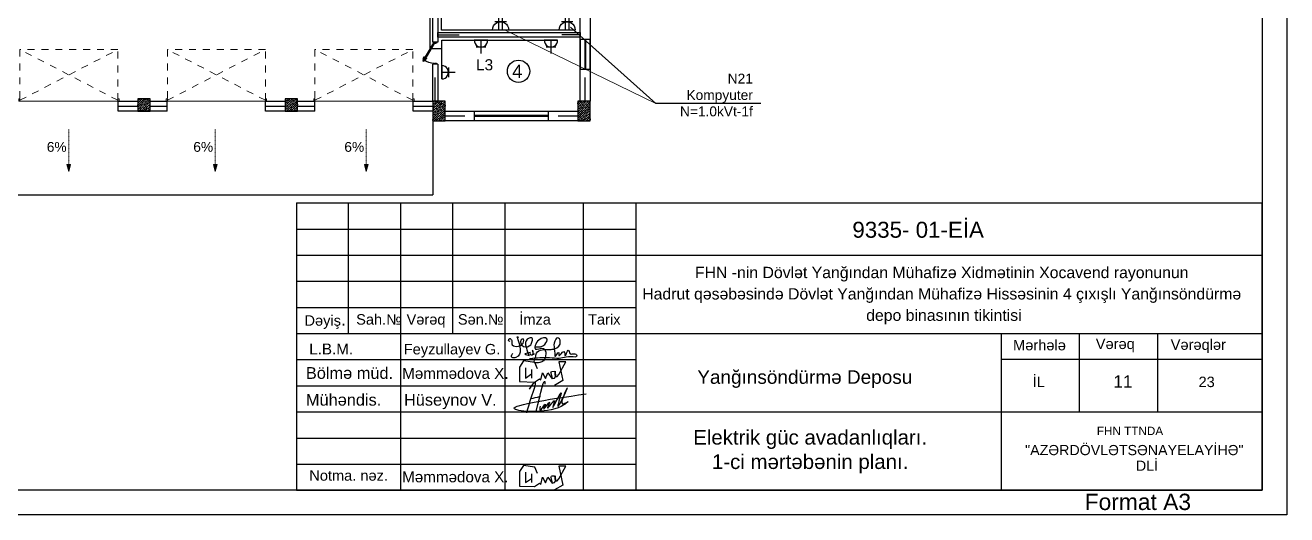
# Model space of a CAD drawing. Header units: millimetres. Extents: x 42452 to 2852333, y -419346 to 834876.
# Drawn here: x 2536964 to 2588276, y 414803 to 434702 of the extents above; entities that cross this region are included whole.
import ezdxf

# ---------------------------------------------------------------- set-up
doc = ezdxf.new("R2010")
doc.units = ezdxf.units.MM
for name, pattern in [('( Hidden )', [0.275, 0.15, -0.125]), ('DUZ', [0]), ('Штриховая', [564.444447, 282.222223, -282.222223])]:
    doc.linetypes.add(name, pattern=pattern)
for name, color, linetype, lineweight in [('0_memar', 250, 'Continuous', 20), ('0_Ном._пера__1', 7, 'Continuous', 15), ('Arakesmelerin x_tti_Ном._пера__1', 7, 'Continuous', 15), ('c_dv_l x_tti-25_Ном._пера__21_Ном._пера__21', 7, 'Continuous', 30), ('memar', 7, 'Continuous', 25), ('ДВЕРИ', 7, 'Continuous', 5), ('Двери ArchiCAD_Ном._пера__143', 30, 'Continuous', 0), ('надписи', 5, 'Continuous', 30), ('перегородка', 130, 'Continuous', 20), ('перегородка_Ном._пера__1', 7, 'Continuous', 15), ('Розетки10А', 94, 'Continuous', 30), ('Соедин_роз', 94, 'Continuous', 30)]:
    doc.layers.add(name, color=color, linetype=linetype, lineweight=lineweight)
for name, color, linetype in [('Arakesmelerin x_tti', 7, 'Continuous'), ('Kunc shtampi', 7, 'Continuous'), ('polygon', 5, 'Continuous'), ('ramka', 7, 'Continuous'), ('VRV MUSA', 5, 'Continuous'), ('размер', 7, 'Continuous')]:
    doc.layers.add(name, color=color, linetype=linetype)
doc.layers.add('V_PARETI', color=250, linetype='Continuous', lineweight=9, true_color=0x393939)
doc.layers.add('Двери ArchiCAD_Ном._пера__3', color=30, linetype='Continuous', lineweight=15, true_color=0xff6600)
doc.styles.add('Arial', font='arial.ttf', dxfattribs={"height": 200})
doc.styles.add('ARİAL', font='arial.ttf')
doc.styles.get("Standard").update_dxf_attribs({"font": 'arial.ttf'})
doc.styles.add('СГЕНЕРИР_СТИЛЬ_1', font='arial.ttf')
doc.styles.add('СГЕНЕРИР_СТИЛЬ_2', font='')
doc.styles.get('СГЕНЕРИР_СТИЛЬ_2').set_extended_font_data('Arial Unicode MS Кириллический')

# ---------------------------------------------------------------- blocks, each defined once
blk = doc.blocks.new('55')
at = {"color": 5, "lineweight": 30}
for points, knots in [([(6807568, -690913), (6807734, -690192), (6807904, -689458), (6807900, -689847), (6807900, -689854)], [0, 0, 0, 0, 1128.718966, 1148.710053, 1148.710053, 1148.710053, 1148.710053]), ([(6807301, -690054), (6807380, -689939), (6807723, -689440), (6807293, -690552), (6807199, -690927), (6807191, -690959)], [0, 0, 0, 0, 328.564954, 1432.648132, 1536.641492, 1536.641492, 1536.641492, 1536.641492]), ([(6807716, -690698), (6807705, -690775), (6807675, -691004), (6808017, -690413), (6807740, -691044), (6808200, -690308), (6807872, -691036), (6808390, -690235), (6808050, -691132), (6808747, -689639), (6808148, -691347), (6809105, -689320), (6808364, -690768), (6808709, -690576), (6808805, -690524)], [0, 0, 0, 0, 159.15263, 467.604708, 669.340869, 1011.806253, 1243.637014, 1628.4018, 1881.82877, 2512.198919, 3044.065726, 3849.863763, 4495.087992, 4740.981721, 4740.981721, 4740.981721, 4740.981721]), ([(6808805, -690524), (6808750, -690568), (6808216, -691003), (6805386, -690836), (6807954, -690456), (6809491, -690228)], [0, 0, 0, 0, 215.465341, 2087.683537, 4876.118481, 4876.118481, 4876.118481, 4876.118481]), ([(6807358, -690408), (6807470, -690386), (6807596, -690361), (6807720, -690330), (6807732, -690327)], [0, 0, 0, 0, 344.502291, 383.366548, 383.366548, 383.366548, 383.366548])]:
    blk.add_open_spline(points, degree=3, knots=knots, dxfattribs=at)
blk = doc.blocks.new('20')
at = {"color": 7, "lineweight": 25}
for p, q in [((15101137, -7396449), (15122448, -7396449)), ((15101137, -7396449), (15101137, -7402785)), ((15101137, -7402785), (15122448, -7402785))]:
    blk.add_line(p, q, dxfattribs=at)
at = {"layer": 'Kunc shtampi', "ltscale": 0.1}
blk.add_line((15122450, -7402785), (15122450, -7396438), dxfattribs=at)
at = {"layer": 'polygon', "color": 7, "linetype": 'DUZ', "lineweight": 25}
for p, q in [((15118416, -7401057), (15118416, -7399329)), ((15120144, -7401057), (15120144, -7399329)), ((15122448, -7399905), (15116691, -7399905))]:
    blk.add_line(p, q, dxfattribs=at)
at = {"layer": 'перегородка', "color": 5, "lineweight": 30}
for p, q in [((15106063, -7400069), (15106062, -7400388)), ((15106152, -7399933), (15106063, -7400069)), ((15106401, -7399969), (15106152, -7399933)), ((15106454, -7400110), (15106401, -7399969)), ((15107086, -7399953), (15106925, -7399953)), ((15106925, -7399953), (15107015, -7400368)), ((15106927, -7400230), (15107086, -7399953)), ((15106192, -7400084), (15106192, -7400313)), ((15106192, -7400084), (15106192, -7400313)), ((15106192, -7400313), (15106323, -7400219)), ((15106323, -7400119), (15106323, -7400313)), ((15106388, -7400401), (15106498, -7400325)), ((15106498, -7400325), (15106531, -7400351)), ((15106531, -7400351), (15106567, -7400195)), ((15106567, -7400195), (15106637, -7400317)), ((15106637, -7400317), (15106683, -7400192)), ((15106683, -7400192), (15106784, -7400326)), ((15106749, -7400198), (15106768, -7400171)), ((15106749, -7400198), (15106780, -7400321)), ((15106830, -7400168), (15106768, -7400171)), ((15106780, -7400321), (15106832, -7400311)), ((15106830, -7400168), (15106850, -7400225)), ((15106832, -7400311), (15106856, -7400282)), ((15106850, -7400225), (15106850, -7400162)), ((15106850, -7400162), (15106856, -7400282)), ((15106856, -7400282), (15106850, -7400225)), ((15106856, -7400282), (15106889, -7400275)), ((15106889, -7400275), (15106927, -7400230)), ((15106062, -7400388), (15106388, -7400401)), ((15107015, -7400368), (15106834, -7400474)), ((15106152, -7402237), (15106063, -7402373)), ((15106401, -7402273), (15106152, -7402237)), ((15106454, -7402414), (15106401, -7402273)), ((15107086, -7402257), (15106925, -7402257)), ((15106925, -7402257), (15107015, -7402672)), ((15106927, -7402534), (15107086, -7402257)), ((15106063, -7402373), (15106062, -7402692)), ((15106192, -7402388), (15106192, -7402617)), ((15106192, -7402388), (15106192, -7402617)), ((15106192, -7402617), (15106323, -7402523)), ((15106323, -7402423), (15106323, -7402617)), ((15106531, -7402655), (15106567, -7402499)), ((15106567, -7402499), (15106637, -7402621)), ((15106637, -7402621), (15106683, -7402496)), ((15106683, -7402496), (15106784, -7402630)), ((15106749, -7402502), (15106768, -7402475)), ((15106749, -7402502), (15106780, -7402625)), ((15106830, -7402472), (15106768, -7402475)), ((15106830, -7402472), (15106850, -7402529)), ((15106832, -7402615), (15106856, -7402586)), ((15106850, -7402529), (15106850, -7402466)), ((15106850, -7402466), (15106856, -7402586)), ((15106856, -7402586), (15106850, -7402529)), ((15106856, -7402586), (15106889, -7402579)), ((15106889, -7402579), (15106927, -7402534)), ((15106062, -7402692), (15106388, -7402705)), ((15106388, -7402705), (15106498, -7402629)), ((15106498, -7402629), (15106531, -7402655)), ((15106780, -7402625), (15106832, -7402615)), ((15107015, -7402672), (15106834, -7402778))]:
    blk.add_line(p, q, dxfattribs=at)
for points, knots in [([(15105854, -7399506), (15105838, -7399500), (15105805, -7399487), (15105847, -7399413), (15105905, -7399491), (15105849, -7399623), (15106153, -7399643), (15106162, -7399419), (15106042, -7399495), (15106143, -7399660), (15106310, -7399603), (15106340, -7399510), (15106359, -7399413), (15106122, -7399448), (15106203, -7399646), (15106273, -7399814)], [0, 0, 0, 0, 42.223389, 90.051656, 154.549451, 226.6152, 476.644161, 571.28472, 627.013932, 778.672239, 938.454199, 1025.570794, 1091.558705, 1160.21584, 1544.16015, 1544.16015, 1544.16015, 1544.16015]), ([(15106007, -7399409), (15106073, -7399600), (15106152, -7399829), (15105880, -7399880), (15105882, -7399793), (15105905, -7399771), (15105910, -7399766)], [0, 0, 0, 0, 446.334972, 532.702513, 603.278674, 627.196902, 627.196902, 627.196902, 627.196902]), ([(15106007, -7399409), (15106006, -7399405), (15106005, -7399395), (15106027, -7399402), (15106031, -7399412), (15106033, -7399416)], [0, 0, 0, 0, 8.821018, 27.345406, 42.243095, 42.243095, 42.243095, 42.243095]), ([(15106401, -7399620), (15106483, -7399625), (15106613, -7399633), (15106712, -7399392), (15106440, -7399437), (15106343, -7399750), (15106675, -7399563), (15106648, -7399925), (15106507, -7399969), (15106352, -7399997), (15106417, -7399855), (15106438, -7399676), (15106619, -7399677), (15106758, -7399678)], [0, 0, 0, 0, 227.188385, 358.071473, 539.665587, 751.927894, 924.503113, 1199.403857, 1282.39891, 1403.270956, 1513.824778, 1614.597802, 1944.904586, 1944.904586, 1944.904586, 1944.904586]), ([(15106758, -7399678), (15106785, -7399676), (15106877, -7399669), (15107004, -7399560), (15106917, -7399391), (15106772, -7399548), (15106848, -7399680), (15106834, -7399875), (15106956, -7399662), (15106900, -7399907), (15107061, -7399627), (15107057, -7399923), (15107138, -7399603), (15107168, -7399822), (15107267, -7399745), (15107351, -7399823), (15107309, -7399841), (15107293, -7399848)], [0, 0, 0, 0, 82.934409, 278.458212, 386.336719, 441.130098, 797.922894, 815.295031, 939.358029, 1010.425899, 1153.318323, 1248.777542, 1391.619055, 1482.772305, 1582.360738, 1652.010665, 1693.923868, 1693.923868, 1693.923868, 1693.923868]), ([(15106295, -7399744), (15106292, -7399758), (15106286, -7399786), (15106327, -7399808), (15106381, -7399781), (15106332, -7399640), (15106351, -7399754), (15106372, -7399792), (15106387, -7399780), (15106385, -7399772), (15106385, -7399769)], [0, 0, 0, 0, 37.910096, 78.738154, 107.34926, 199.254906, 281.250122, 295.344415, 310.564895, 319.310936, 319.310936, 319.310936, 319.310936]), ([(15107300, -7399848), (15107229, -7399844), (15107106, -7399838), (15106918, -7399890), (15106741, -7399864), (15106546, -7399860), (15106396, -7399873), (15106301, -7399888), (15106276, -7399892)], [0, 0, 0, 0, 211.533539, 367.015626, 577.795063, 738.782103, 953.656981, 1027.737747, 1027.737747, 1027.737747, 1027.737747])]:
    blk.add_open_spline(points, degree=3, knots=knots, dxfattribs=at)
for points in [[(15106295, -7399744), (15106256, -7399756), (15106217, -7399767), (15106178, -7399779)], [(15106178, -7399779), (15106209, -7399791), (15106241, -7399803), (15106273, -7399814)]]:
    blk.add_open_spline(points, degree=3, dxfattribs=at)
at = {"layer": 'размер', "color": 7, "lineweight": 25}
for p, q in [((15102289, -7399329), (15102289, -7396449)), ((15103441, -7402785), (15103441, -7396449)), ((15104592, -7399329), (15104592, -7396449)), ((15105744, -7402785), (15105744, -7396449)), ((15107472, -7402785), (15107472, -7396449)), ((15108624, -7396449), (15108624, -7402785)), ((15101137, -7397025), (15108624, -7397025)), ((15101137, -7397601), (15122448, -7397601)), ((15101137, -7398177), (15108624, -7398177)), ((15101137, -7398753), (15108624, -7398753)), ((15101137, -7399329), (15122448, -7399329)), ((15116688, -7399329), (15116688, -7402785)), ((15101137, -7399905), (15108624, -7399905)), ((15101137, -7400481), (15108624, -7400481)), ((15101137, -7401057), (15122448, -7401057)), ((15101137, -7401633), (15108624, -7401633)), ((15101156, -7402209), (15108624, -7402209))]:
    blk.add_line(p, q, dxfattribs=at)
at = {"color": 1, "lineweight": 25, "xscale": 0.5720132259566115, "yscale": 0.5720132259566115, "zscale": 0.5720132259566115}
blk.add_blockref('55', (11212411, -7005839), dxfattribs=at)
at = {"color": 7, "char_height": 258.17, "width": 5812.24, "attachment_point": 4, "style": 'Arial'}
for s, insert in [('{\\fArial|b0|i0|c238|p34;Bölmə müd.} {\\fArial|b0|i0|c238|p34; \\fArial|b0|i0|c204|p34;\\H0.92962x;Məmmədova\\fArial|b0|i0|c238|p34; X.}', (15101347, -7400201)), ('{\\fArial|b0|i0|c238|p34;Mühəndis.     Hüseynov V\\H0.92962x;.}', (15101347, -7400829))]:
    blk.add_mtext(s, dxfattribs=dict(at, insert=insert))
at = {"color": 7, "lineweight": 25, "attachment_point": 1}
for s, insert, char_height in [('{\\fArial|b0|i0|c238|p34;İ\\fArial|b0|i0|c0|p34;L}', (15117383, -7400280), 230.39), ('23', (15121043, -7400280), 230.4)]:
    blk.add_mtext(s, dxfattribs=dict(at, insert=insert, char_height=char_height))
at = {"insert": (15115876, -7403826), "char_height": 360, "width": 22250.72, "attachment_point": 7, "style": 'ARİAL'}
blk.add_mtext('{\\fArial|b0|i0|c238|p34;                   Format A3\\L\\P} ', dxfattribs=at)
at = {"layer": '0_memar', "color": 0, "linetype": 'Continuous', "insert": (15115376, -7398491), "char_height": 249.57, "width": 13538.5, "attachment_point": 5, "line_spacing_factor": 1.132501, "style": 'СГЕНЕРИР_СТИЛЬ_1'}
blk.add_mtext('{\\C7;FHN -nin Dövlət Yanğından Mühafizə Xidmətinin \\fArial|b0|i0|c238|p38;Xocavend\\fArial|b0|i0|c204|p38; \\fArial|b0|i0|c238|p38;rayonunun\\fArial|b0|i0|c204|p38; \\fArial|b0|i0|c238|p38;\\PHadrut qəsəbəsində \\fArial|b0|i0|c204|p38;Dövlət Yanğından Mühafizə Hissəsinin 4 \\fArial|b0|i0|c238|p38;çıxışlı Y\\fArial|b0|i0|c204|p38;anğınsöndürmə\\fArial|b0|i0|c238|p38;\\P \\fArial|b0|i0|c204|p38;depo\\fArial|b0|i0|c238|p38; binasının\\fArial|b0|i0|c204|p34; tikintisi}', dxfattribs=at)
at = {"layer": '0_memar', "color": 0, "linetype": 'Continuous', "insert": (15112355, -7400528), "char_height": 299.48, "attachment_point": 8, "style": 'СГЕНЕРИР_СТИЛЬ_1'}
blk.add_mtext('{Yanğınsöndürmə Deposu}', dxfattribs=at)
at = {"layer": '0_Ном._пера__1', "linetype": 'Continuous', "attachment_point": 1, "style": 'СГЕНЕРИР_СТИЛЬ_2'}
for s, insert, char_height in [('{Mərhələ}', (15116950, -7399469), 231), ('{Vərəq}', (15118775, -7399440), 231), ('{Vərəqlər}', (15120428, -7399458), 231), (' {\\fArial|b0|i0|c0|p34;     \\H0.88889x;                FHN TTNDA}', (15117167, -7401383), 207.94)]:
    blk.add_mtext(s, dxfattribs=dict(at, insert=insert, char_height=char_height))
at = {"layer": '0_Ном._пера__1', "linetype": 'Continuous', "insert": (15117216, -7401786), "char_height": 225, "width": 5999.56, "attachment_point": 1, "line_spacing_factor": 0.920624, "style": 'СГЕНЕРИР_СТИЛЬ_2'}
blk.add_mtext('{\\fArial|b0|i0|c0|p34;"AZƏRDÖVLƏTSƏNAYELAYİHƏ"\\P                            DLİ}', dxfattribs=at)
at = {"layer": 'ramka', "color": 7, "lineweight": 25, "ltscale": 0.4, "attachment_point": 1, "style": 'Arial'}
for s, insert, char_height, width in [('  {\\H1.0417x;L.B.M.            \\fArial|b0|i0|c204|p38;\\H0.95997x;\\C256;Feyzullayev \\fArial|b0|i0|c0|p38;G\\fArial|b0|i0|c204|p38;.}', (15101242, -7399549), 230.392, 6041.47), ('Notma. nəz.', (15101422, -7402344), 230.39, 2251.06), ('{\\H0.92962x;Məmmədova\\fArial|b0|i0|c238|p34; X.}', (15103470, -7402370), 258.17, 2820.28)]:
    blk.add_mtext(s, dxfattribs=dict(at, insert=insert, char_height=char_height, width=width))
at = {"layer": 'перегородка', "color": 7, "lineweight": 25, "char_height": 287.99, "attachment_point": 1, "style": 'Arial'}
for s, insert in [('\\H0.8x;Dəyiş\\H1.25x;.', (15101316, -7398869)), ('\\H0.8x;Sah.№', (15102456, -7398902)), ('\\H0.8x;Vərəq', (15103568, -7398902)), ('\\H0.8x;Sən.№', (15104700, -7398902)), ('\\H0.8x;İmza', (15106056, -7398902)), ('\\H0.8x;Tarix', (15107573, -7398902))]:
    blk.add_mtext(s, dxfattribs=dict(at, insert=insert))
at = {"layer": 'перегородка_Ном._пера__1', "linetype": 'Continuous', "insert": (15113268, -7396864), "char_height": 352.637, "attachment_point": 1, "style": 'СГЕНЕРИР_СТИЛЬ_2'}
blk.add_mtext('{\\fArial|b0|i0|c204|p38; 9\\fArial|b0|i0|c238|p38;335\\fArial|b0|i0|c204|p38;- 01-\\fArial|b0|i0|c238|p38;EİA}', dxfattribs=at)
blk = doc.blocks.new('Ворота гаражные подъемные 16')
at = {"layer": 'Двери ArchiCAD_Ном._пера__143', "linetype": 'Штриховая'}
for p, q in [((-1990, -2500), (-1990, -440)), ((-1990, -440), (1990, -2500)), ((1990, -440), (-1990, -2500)), ((1990, -440), (1990, -2500)), ((1990, -2500), (-1990, -2500))]:
    blk.add_line(p, q, dxfattribs=at)
at = {"layer": 'Двери ArchiCAD_Ном._пера__3', "linetype": 'Continuous'}
for p, q in [((-1990, -400), (-2040, -400)), ((-2040, -400), (-2040, -500)), ((-2040, -500), (-1990, -500)), ((-1990, -500), (-1990, -400)), ((-1990, -400), (1990, -400)), ((2040, -400), (1990, -400)), ((1990, -400), (1990, -500)), ((1990, -500), (2040, -500)), ((2040, -500), (2040, -400))]:
    blk.add_line(p, q, dxfattribs=at)
blk = doc.blocks.new('Линия_326', base_point=(1903276, -1670817))
at = {"layer": 'Arakesmelerin x_tti', "linetype": 'Continuous', "lineweight": 0, "true_color": 0x000000}
blk.add_hatch(color=18, dxfattribs=at).paths.add_polyline_path([(1903276, -1674188), (1903426, -1673628), (1903126, -1673628)])
at = {"layer": 'Arakesmelerin x_tti_Ном._пера__1', "linetype": '( Hidden )'}
blk.add_line((1903276, -1670817), (1903276, -1673628), dxfattribs=at)
at = {"layer": 'Arakesmelerin x_tti_Ном._пера__1', "linetype": 'Continuous'}
for p, q in [((1903276, -1674188), (1903126, -1673628)), ((1903126, -1673628), (1903426, -1673628)), ((1903276, -1674188), (1903426, -1673628))]:
    blk.add_line(p, q, dxfattribs=at)
blk = doc.blocks.new('qapi 700')
at = {"layer": 'ДВЕРИ', "color": 251, "lineweight": 25, "true_color": 0x636466}
for p, q in [((1281620, 90086), (1281659, 90086)), ((1281620, 89997), (1281651, 89997)), ((1281651, 89997), (1281651, 90034)), ((1281651, 90034), (1281659, 90034)), ((1281659, 90034), (1281659, 90086)), ((1282368, 90010), (1281735, 89633)), ((1282395, 89980), (1281741, 89591)), ((1281812, 89685), (1281762, 89656)), ((1281762, 89656), (1281765, 89651)), ((1281776, 89665), (1281770, 89676)), ((1281775, 89698), (1281826, 89728)), ((1281792, 89676), (1281793, 89674)), ((1281835, 89712), (1281794, 89687)), ((1281814, 89681), (1281812, 89685)), ((1281872, 89650), (1281831, 89626)), ((1281836, 89725), (1281838, 89722)), ((1282382, 89987), (1282368, 90010)), ((1282420, 90086), (1282380, 90086)), ((1282380, 90034), (1282380, 90085)), ((1282388, 90034), (1282380, 90034)), ((1282388, 89991), (1282382, 89987)), ((1282388, 89997), (1282388, 90034)), ((1282420, 89997), (1282388, 89997)), ((1282420, 89997), (1282388, 89997)), ((1282395, 89980), (1282388, 89991)), ((1281733, 89605), (1281747, 89613)), ((1281741, 89591), (1281733, 89605)), ((1281747, 89613), (1281735, 89633)), ((1281785, 89617), (1281787, 89613)), ((1281787, 89613), (1281837, 89642)), ((1281802, 89622), (1281809, 89609)), ((1281820, 89629), (1281818, 89631)), ((1281831, 89604), (1281881, 89634)), ((1281837, 89642), (1281835, 89646)), ((1281884, 89645), (1281883, 89647))]:
    blk.add_line(p, q, dxfattribs=at)
for centre, radius, start, end in [((1282471, 90052), 821, 183.4077, 209.5706), ((1281783, 89684), 15.9, 120.7133, 210.7133), ((1281798, 89680), 7.94, 120.7133, 210.7133), ((1281830, 89721), 7.94, 30.7133, 120.7133), ((1281831, 89718), 7.94, 300.7133, 30.7133), ((1281876, 89643), 7.94, 30.7133, 120.7133), ((1281823, 89617), 15.9, 210.7133, 300.7133), ((1281827, 89633), 7.94, 210.7133, 300.7133), ((1281877, 89641), 7.94, 300.7133, 30.7133)]:
    blk.add_arc(centre, radius, start, end, dxfattribs=at)
blk = doc.blocks.new('roz_10A_2_deneli')
at = {"layer": 'Розетки10А'}
for p, q in [((-74, 0), (-74, 650)), ((74, 0), (74, 650)), ((-325, 0), (325, 0)), ((-233, 330), (233, 330))]:
    blk.add_line(p, q, dxfattribs=at)
blk.add_arc((0, 5), 325, 359.0604, 180.9396, dxfattribs=at)
blk = doc.blocks.new('розетки10А')
at = {"layer": 'Розетки10А'}
for p, q in [((0, 0), (0, 650)), ((-325, 0), (325, 0)), ((-233, 330), (233, 330))]:
    blk.add_line(p, q, dxfattribs=at)
blk.add_arc((0, 5), 325, 359.06035, 180.93965, dxfattribs=at)

msp = doc.modelspace()

# ---------------------------------------------------------------- hatches: boundary and pattern name
at = {"layer": 'memar', "lineweight": 25}
h = msp.add_hatch(dxfattribs=at)
h.set_pattern_fill('ANSI36', color=256, scale=500)
h.set_pattern_definition([(45, (815142.63, 2713810.44), (33.1456304, 121.533978), [156.25, -31.25, 0, -31.25])])
h.paths.add_polyline_path([(2541539.86168, 431712.92792), (2541539.86168, 431212.92792), (2542039.86168, 431212.92792), (2542039.86168, 431712.92792)])
h = msp.add_hatch(dxfattribs=at)
h.set_pattern_fill('ANSI36', color=256, scale=500)
h.set_pattern_definition([(45, (809142.63, 2713810.44), (33.1456304, 121.533978), [156.25, -31.25, 0, -31.25])])
h.paths.add_polyline_path([(2547539.86168, 431712.92792), (2547539.86168, 431212.92792), (2548039.86168, 431212.92792), (2548039.86168, 431712.92792)])
h = msp.add_hatch(dxfattribs=at)
h.set_pattern_fill('ANSI36', color=256, scale=500)
h.set_pattern_definition([(45, (803342.26, 2713810.44), (33.1456304, 121.533978), [156.25, -31.25, 0, -31.25])])
h.paths.add_polyline_path([(2553539.8803, 431612.92792), (2553539.8803, 430812.92792), (2554039.8803, 430812.92792), (2554039.8803, 431612.92792)])
h = msp.add_hatch(dxfattribs=at)
h.set_pattern_fill('ANSI36', color=256, scale=500)
h.set_pattern_definition([(45, (797242.066, 2713810.44), (33.1456304, 121.533978), [156.25, -31.25, 0, -31.25])])
h.paths.add_polyline_path([(2559440.42783, 431612.92792), (2559440.42783, 430812.92792), (2559940.42783, 430812.92792), (2559940.42783, 431612.92792)])

# ---------------------------------------------------------------- linework, layer by layer
at = {"lineweight": 25}
msp.add_line((2566885.8863, 431515.84911), (2562607.039, 431515.84911), dxfattribs=at)
at = {"layer": 'c_dv_l x_tti-25_Ном._пера__21_Ном._пера__21', "linetype": 'Continuous', "lineweight": 25, "flags": 128}
for points in [[(2504668.48455, 473925.09056), (2588276.03655, 473925.09056), (2588276.03655, 414802.60736), (2504668.48455, 414802.60736)], [(2508649.79655, 472929.76256), (2587280.70855, 472929.76256), (2587280.70855, 415797.93536), (2508649.79655, 415797.93536)]]:
    msp.add_lwpolyline(points, close=True, dxfattribs=at)
at = {"layer": 'memar', "lineweight": 25}
for p, q in [((2553740.05675, 434312.92792), (2554607.09614, 434312.92792)), ((2559540.17431, 434312.93697), (2558791.53296, 434312.92944)), ((2540740.03795, 431412.44485), (2541539.86168, 431412.44485)), ((2542039.86168, 431411.96178), (2542739.8803, 431411.96178)), ((2546740.03794, 431411.96178), (2547539.86168, 431411.96178)), ((2548039.86168, 431412.44485), (2548739.8803, 431411.96178)), ((2552740.05657, 431411.96178), (2553539.8803, 431411.96178)), ((2554039.8803, 431012.44485), (2554839.70404, 431012.44485)), ((2558640.6041, 431012.44485), (2559440.42783, 431012.44485))]:
    msp.add_line(p, q, dxfattribs=at)
at = {"layer": 'memar', "color": 0, "lineweight": 25}
for p, q in [((2540739.8803, 431212.92792), (2540739.8803, 431612.92792)), ((2542739.8803, 431212.92792), (2542739.8803, 431612.92792)), ((2546739.8803, 431212.92792), (2546739.8803, 431612.92792)), ((2548739.8803, 431212.92792), (2548739.8803, 431612.92792)), ((2552739.8803, 431212.92792), (2552739.8803, 431612.92792))]:
    msp.add_line(p, q, dxfattribs=at)
at = {"layer": 'memar', "color": 7, "linetype": 'Continuous', "lineweight": 25}
for p in [(2553540.05661, 431212.92792), (2529939.8803, 427812.92792)]:
    msp.add_line(p, (2553540.05661, 427812.92792), dxfattribs=at)
at = {"layer": 'memar', "color": 0, "lineweight": 25}
for points in [[(2553539.8803, 434012.92792), (2553539.8803, 436512.92792)], [(2553739.8803, 436512.92792), (2553739.97033, 434012.92792)], [(2553740.05675, 434012.92792), (2553539.8803, 434012.92792)], [(2553539.8803, 431612.92792), (2553539.8803, 433112.92792)], [(2553740.05675, 433112.92792), (2553539.8803, 433112.92792)], [(2553740.00274, 433112.92792), (2553740.05675, 431612.92792)], [(2540739.8803, 431612.92792), (2541539.86168, 431612.92792)], [(2542039.86168, 431612.92792), (2542739.8803, 431612.92792)], [(2546739.8803, 431612.92792), (2547539.86168, 431612.92792)], [(2548039.86168, 431612.92792), (2548739.8803, 431612.92792)], [(2552739.8803, 431612.92792), (2553539.8803, 431612.92792)], [(2542739.8803, 431212.92792), (2540739.8803, 431212.92792)], [(2548739.8803, 431212.92792), (2546739.8803, 431212.92792)], [(2553540.05661, 431212.92792), (2552739.8803, 431212.92792)]]:
    msp.add_lwpolyline(points, dxfattribs=at)
for points in [[(2559940.42783, 431612.92792), (2559540.42783, 431612.92792), (2559540.05661, 435712.85178), (2559940.05661, 435712.85178)], [(2559540.17431, 434212.93697), (2553740.05675, 434212.92792), (2553740.05675, 434412.92792), (2559540.17431, 434412.93697)], [(2559940.19545, 432916.78149), (2559940.19545, 434116.78149), (2559540.19545, 434116.78149), (2559540.19545, 432916.78149)], [(2559440.42783, 430812.92792), (2554039.8803, 430812.92792), (2554039.8803, 431212.92792), (2559440.42783, 431212.92792)], [(2555239.8803, 431212.92792), (2558240.42783, 431212.92792), (2558240.42783, 430812.92792), (2555239.8803, 430812.92792)]]:
    msp.add_lwpolyline(points, close=True, dxfattribs=at)
at = {"layer": 'memar', "color": 146, "lineweight": 25, "true_color": 0x105689}
for points in [[(2559771.33286, 434116.78149), (2559721.33286, 434116.78149), (2559721.33286, 432916.78149), (2559771.33286, 432916.78149)], [(2558240.42783, 431044.06532), (2558240.42783, 430994.06532), (2555239.8803, 430994.06532), (2555239.8803, 431044.06532)]]:
    msp.add_lwpolyline(points, close=True, dxfattribs=at)
at = {"layer": 'memar', "lineweight": 25}
for points in [[(2553633.21148, 431612.92792), (2553633.21148, 432577.53746)], [(2559740.42783, 431612.92792), (2559740.42783, 432577.53746)]]:
    msp.add_lwpolyline(points, dxfattribs=at)
at = {"layer": 'memar', "color": 3, "lineweight": 25}
for points in [[(2542039.86168, 431712.92792), (2541539.86168, 431712.92792), (2541539.86168, 431212.92792), (2542039.86168, 431212.92792)], [(2548039.86168, 431712.92792), (2547539.86168, 431712.92792), (2547539.86168, 431212.92792), (2548039.86168, 431212.92792)], [(2554039.8803, 431612.92792), (2553539.8803, 431612.92792), (2553539.8803, 430812.92792), (2554039.8803, 430812.92792)], [(2559940.42783, 431612.92792), (2559440.42783, 431612.92792), (2559440.42783, 430812.92792), (2559940.42783, 430812.92792)]]:
    msp.add_lwpolyline(points, close=True, dxfattribs=at)
at = {"layer": 'memar', "color": 0, "lineweight": 25}
msp.add_circle((2557029.19029, 432829.1054), 454.87332, dxfattribs=at)
at = {"layer": 'V_PARETI', "color": 7}
for p in [(2559144.32541, 434622.86307), (2556488.45077, 434507.90556)]:
    msp.add_line(p, (2562607.039, 431515.84911), dxfattribs=at)
at = {"layer": 'Соедин_роз'}
for p, q in [((2553402.42829, 459174.02416), (2553419.79039, 433757.59611)), ((2553900.9684, 434507.90556), (2553900.9684, 437424.69449)), ((2559334.89017, 434507.90556), (2553900.9684, 434507.90556)), ((2553419.79039, 433757.59611), (2553901.97232, 433757.95524)), ((2553902.13117, 434093.57811), (2558619.29916, 434093.93724)), ((2553903.87715, 432519.44131), (2553903.87715, 434093.57941))]:
    msp.add_line(p, q, dxfattribs=at)

# ---------------------------------------------------------------- block references
at = {"layer": 'c_dv_l x_tti-25_Ном._пера__21_Ном._пера__21', "linetype": 'Continuous', "lineweight": 25, "xscale": 1.843406245738543, "yscale": 1.843406245738543, "zscale": 1.843406245738543}
msp.add_blockref('20', (-25289537.60974, 14062138.48472), dxfattribs=at)
at = {"layer": 'memar', "linetype": 'Continuous', "lineweight": 25, "xscale": -1, "zscale": 1000, "rotation": 180}
msp.add_blockref('Ворота гаражные подъемные 16', (2538739.8803, 431212.92792), dxfattribs=at)
at = {"layer": 'memar', "color": 21, "linetype": 'Continuous', "lineweight": 25, "true_color": 0xff9955, "xscale": -1, "zscale": 1000, "rotation": 180}
for p in [(2544739.8803, 431212.92792), (2550739.8803, 431212.92792)]:
    msp.add_blockref('Ворота гаражные подъемные 16', p, dxfattribs=at)
at = {"layer": 'memar', "lineweight": 25, "xscale": -1.121843277023546, "yscale": 1.121843277023546, "zscale": 1.121843277023546, "rotation": 270}
msp.add_blockref('qapi 700', (2452623.3823, -1004660.88234), dxfattribs=at)
at = {"layer": 'memar', "linetype": '( Hidden )', "lineweight": 25, "xscale": 0.508488877087458, "yscale": 0.508488877087458, "zscale": 0.508488877087458}
for p in [(2538733.6488, 430475.87991), (2544692.48501, 430475.87991), (2550836.22263, 430475.87991)]:
    msp.add_blockref('Линия_326', p, dxfattribs=at)
at = {"layer": 'Розетки10А', "xscale": -1}
for p in [(2556300.32686, 434507.90556), (2559009.89017, 434507.90556)]:
    msp.add_blockref('roz_10A_2_deneli', p, dxfattribs=at)
at = {"layer": 'Розетки10А', "xscale": 0.8409392615834386, "yscale": 0.8409392615834386, "zscale": 0.8409392615834386}
for p, rotation in [((2555501.30048, 434093.69986), 180), ((2558345.9939, 434093.93724), 180), ((2553903.87715, 432792.74657), 270)]:
    msp.add_blockref('розетки10А', p, dxfattribs=dict(at, rotation=rotation))

# ---------------------------------------------------------------- texts
at = {"color": 7, "lineweight": 25, "insert": (2563542.23362, 417366.10174), "char_height": 594.90315567, "width": 10694.6231918, "attachment_point": 4, "style": 'Arial'}
msp.add_mtext('\\pxqc;{\\C256;Elektrik güc avadanlıqları.\\fArial|b0|i0|c238|p34; \\fArial|b0|i0|c204|p38;1-ci mərtəbənin plan\\fArial|b0|i0|c0|p38;ı.}', dxfattribs=at)
at = {"layer": 'c_dv_l x_tti-25_Ном._пера__21_Ном._пера__21', "linetype": 'Continuous', "lineweight": 25, "insert": (2581227.34334, 420222.45027), "char_height": 497.664, "attachment_point": 4, "style": 'Arial'}
msp.add_mtext('\\pxqc;11', dxfattribs=at)
at = {"layer": 'memar', "linetype": 'Continuous', "lineweight": 25, "style": 'СГЕНЕРИР_СТИЛЬ_1'}
for s, insert, char_height, attachment_point in [('4', (2557189.46049, 433100.94534), 540, 3), ('{6%}', (2537840.64431, 429956.29914), 400, 1), ('{6%}', (2543799.48051, 429956.29914), 400, 1), ('{6%}', (2549943.21814, 429956.29914), 400, 1)]:
    msp.add_mtext(s, dxfattribs=dict(at, insert=insert, char_height=char_height, attachment_point=attachment_point))
at = {"layer": 'VRV MUSA', "color": 0, "lineweight": 25, "ltscale": 150, "insert": (2566559.87516, 430993.78676, -1379104.66334), "char_height": 400, "width": 10800.4799228, "attachment_point": 9, "style": 'Arial'}
msp.add_mtext('{\\fArial|b0|i0|c238|p34;      N21\\P\\C7;Kompyuter\\C0;\\PN=1.0kVt-1f}', dxfattribs=at)
at = {"layer": 'надписи', "color": 104, "insert": (2555997.58755, 433319.68792), "char_height": 450, "width": 940.6293037, "attachment_point": 3}
msp.add_mtext('L3', dxfattribs=at)

doc.saveas('drawing.dxf')
